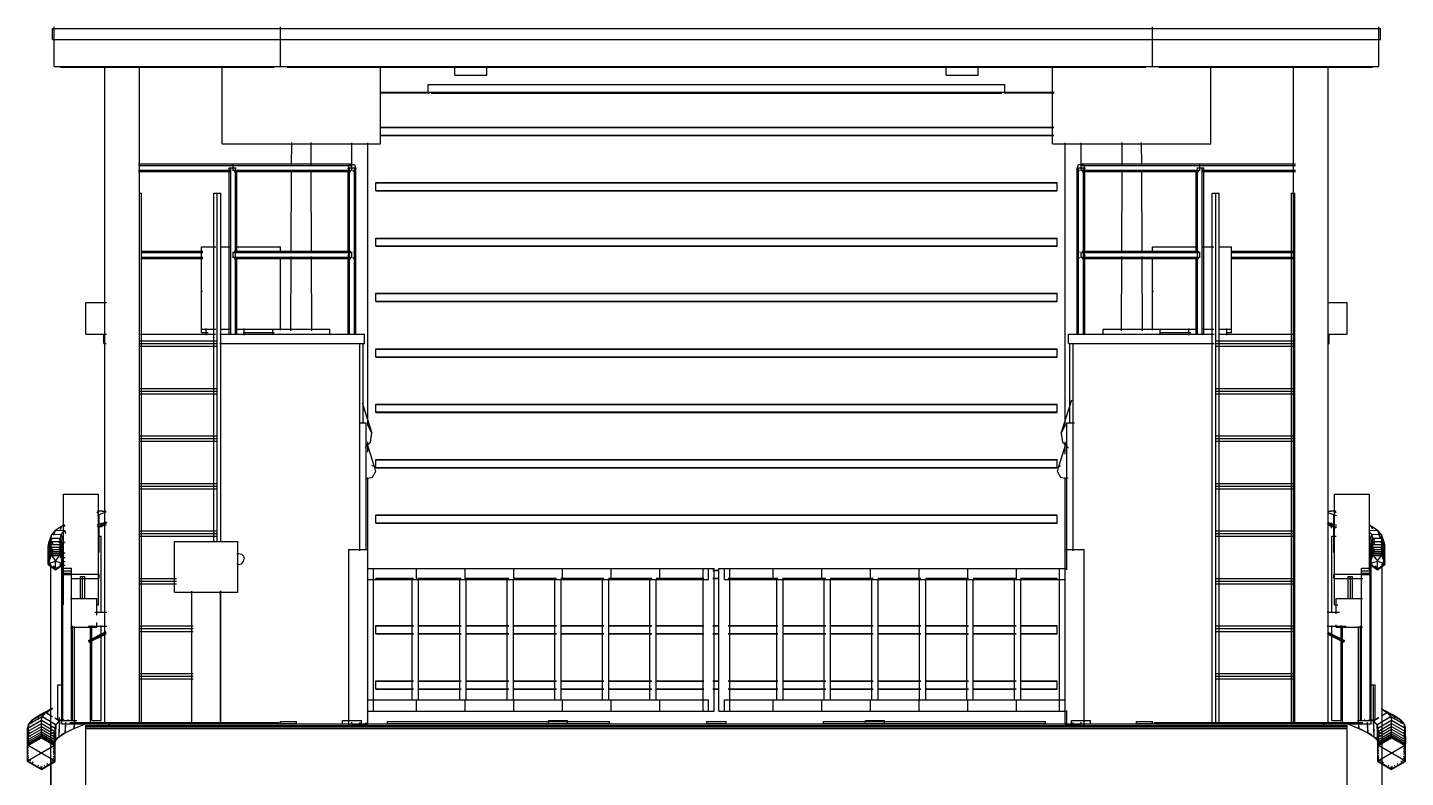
# Model space of a CAD drawing. Extents: x 5 to 836, y 5 to 589.
# Drawn here: x 422.5 to 509.5, y 70.6 to 118 of the extents above; entities that cross this region are included whole.
import ezdxf

# ---------------------------------------------------------------- set-up
doc = ezdxf.new("R2010")
doc.units = 0
doc.linetypes.add('DASHED', pattern=[4.5, 3, -1.5])
for name, color, linetype in [('CUT', 7, 'CONTINUOUS'), ('DETAIL', 8, 'CONTINUOUS'), ('MARKING', 4, 'DASHED'), ('OUTLINE', 7, 'CONTINUOUS')]:
    doc.layers.add(name, color=color, linetype=linetype)

msp = doc.modelspace()

# ---------------------------------------------------------------- linework, layer by layer
at = {"layer": 'CUT'}
for p, q in [((424.2, 115.5), (424.2, 118)), ((438.5, 115.5), (438.5, 118)), ((493.5, 115.5), (493.5, 118)), ((507.8, 115.5), (507.8, 118)), ((424.2, 115.5), (507.8, 115.5)), ((424.6, 115.46), (424.6, 115.5)), ((424.6, 115.45), (438.1, 115.45)), ((438.1, 115.45), (438.1, 115.49)), ((438.9, 115.46), (438.9, 115.5)), ((438.9, 115.45), (493.1, 115.45)), ((449.5, 114.95), (449.5, 115.45)), ((449.5, 114.95), (451.5, 114.95)), ((451.5, 114.95), (451.5, 115.45)), ((480.5, 114.95), (480.5, 115.45)), ((480.5, 114.95), (482.5, 114.95)), ((482.5, 114.95), (482.5, 115.45)), ((493.1, 115.45), (493.1, 115.49)), ((493.9, 115.46), (493.9, 115.5)), ((493.9, 115.45), (507.4, 115.45)), ((507.4, 115.45), (507.4, 115.49)), ((423.82, 84.05), (424.01, 84.61)), ((424.01, 84.61), (424.59, 84.61)), ((424.59, 84.61), (424.78, 84.05)), ((507.22, 84.05), (507.41, 84.61)), ((507.41, 84.61), (507.99, 84.61)), ((507.99, 84.61), (508.18, 84.05)), ((423.82, 84.05), (424.3, 83.71)), ((424, 69.31), (424, 84.01)), ((424.3, 83.71), (424.78, 84.05)), ((424.7, 74), (424.7, 83.81)), ((507.22, 84.05), (507.7, 83.71)), ((507.3, 74), (507.3, 83.81)), ((507.7, 83.71), (508.18, 84.05)), ((508, 64.59), (508, 84)), ((424.7, 74), (507.3, 74)), ((425.2, 74.08), (438.4, 74.08)), ((438.5, 74.13), (439.5, 74.13)), ((438.5, 74.01), (438.5, 74.13)), ((438.5, 74.01), (439.5, 74.01)), ((439.5, 74.01), (439.5, 74.13)), ((465.4, 74.01), (465.4, 74.13)), ((465.4, 74.13), (466.6, 74.13)), ((465.4, 74.01), (466.6, 74.01)), ((466.6, 74.01), (466.6, 74.13)), ((492.5, 74.13), (493.5, 74.13)), ((492.5, 74.01), (492.5, 74.13)), ((492.5, 74.01), (493.5, 74.01)), ((493.5, 74.01), (493.5, 74.13)), ((493.6, 74.08), (506.79, 74.08)), ((422.53, 72.61), (423.4, 73.11)), ((423.4, 73.11), (424.27, 72.61)), ((426.2, 42), (426.2, 73.88)), ((426.2, 73.88), (505.8, 73.88)), ((426.2, 73.8), (505.8, 73.8)), ((426.2, 73.7), (505.8, 73.7)), ((505.8, 42), (505.8, 73.88)), ((507.73, 72.61), (508.6, 73.11)), ((508.6, 73.11), (509.47, 72.61)), ((422.53, 71.61), (422.53, 72.61)), ((424.27, 71.61), (424.27, 72.61)), ((507.73, 71.61), (507.73, 72.61)), ((509.47, 71.61), (509.47, 72.61)), ((422.53, 71.61), (423.4, 71.11)), ((423.4, 71.11), (424.27, 71.61)), ((507.73, 71.61), (508.6, 71.11)), ((508.6, 71.11), (509.47, 71.61))]:
    msp.add_line(p, q, dxfattribs=at)
at = {"layer": 'DETAIL'}
for p, q in [((424.1, 117.2), (424.1, 117.9)), ((424.1, 117.9), (507.9, 117.9)), ((424.2, 115.5), (424.2, 118)), ((438.5, 115.5), (438.5, 118)), ((493.5, 115.5), (493.5, 118)), ((507.8, 115.5), (507.8, 118)), ((507.9, 117.2), (507.9, 117.9)), ((424.1, 117.2), (507.9, 117.2)), ((424.2, 115.5), (507.8, 115.5)), ((434.8, 110.6), (434.8, 115.49)), ((444.8, 110.6), (444.8, 115.49)), ((449.5, 115.45), (451.5, 115.45)), ((449.5, 114.95), (449.5, 115.45)), ((449.5, 114.95), (451.5, 114.95)), ((451.5, 114.95), (451.5, 115.45)), ((480.5, 114.95), (480.5, 115.45)), ((480.5, 115.45), (482.5, 115.45)), ((480.5, 114.95), (482.5, 114.95)), ((482.5, 114.95), (482.5, 115.45)), ((487.2, 110.6), (487.2, 115.49)), ((497.2, 110.6), (497.2, 115.49)), ((447.8, 113.8), (447.8, 114.35)), ((484.2, 113.8), (484.2, 114.35)), ((444.77, 113.88), (487.3, 113.88)), ((444.77, 113.82), (447.92, 113.82)), ((448, 113.8), (484, 113.8)), ((484.15, 113.82), (487.3, 113.82)), ((444.78, 111.65), (487.29, 111.65)), ((444.78, 111.63), (487.29, 111.63)), ((434.8, 110.6), (444.8, 110.6)), ((443, 108.91), (443, 110.68)), ((444, 92.83), (444, 110.68)), ((444.78, 111.15), (487.29, 111.15)), ((444.78, 111.13), (487.29, 111.13)), ((487.2, 110.6), (497.2, 110.6)), ((488, 92.76), (488, 110.68)), ((489, 108.91), (489, 110.68)), ((429.54, 109.34), (443, 109.34)), ((429.54, 109.25), (443, 109.25)), ((429.54, 108.95), (435.33, 108.95)), ((429.54, 108.86), (435.33, 108.86)), ((435.26, 109.1), (435.69, 109.1)), ((435.26, 98.6), (435.26, 109.1)), ((435.35, 98.6), (435.35, 109.1)), ((435.5, 108.91), (435.5, 109.34)), ((435.5, 108.95), (443, 108.95)), ((435.57, 108.86), (442.93, 108.86)), ((435.65, 98.6), (435.65, 109.1)), ((435.74, 103.75), (435.74, 108.96)), ((442.76, 109.02), (442.85, 109.3)), ((442.76, 109.02), (442.9, 108.92)), ((442.76, 103.75), (442.76, 108.96)), ((442.81, 109.1), (443.24, 109.1)), ((442.85, 109.3), (443.15, 109.3)), ((442.85, 98.6), (442.85, 109.1)), ((443.05, 108.88), (443.24, 109.02)), ((443.15, 109.3), (443.24, 109.02)), ((443.15, 98.6), (443.15, 109.1)), ((443.24, 98.6), (443.24, 109.1)), ((488.76, 109.02), (488.85, 109.3)), ((488.76, 109.1), (489.19, 109.1)), ((488.76, 98.6), (488.76, 109.1)), ((488.76, 109.02), (488.9, 108.92)), ((488.85, 109.3), (489.15, 109.3)), ((488.85, 98.6), (488.85, 109.1)), ((489, 109.34), (502.53, 109.34)), ((489, 109.25), (502.53, 109.25)), ((489, 108.95), (496.5, 108.95)), ((489.05, 108.88), (489.24, 109.02)), ((489.07, 108.86), (496.43, 108.86)), ((489.15, 109.3), (489.24, 109.02)), ((489.15, 98.6), (489.15, 109.1)), ((489.24, 103.75), (489.24, 108.96)), ((496.26, 103.75), (496.26, 108.96)), ((496.31, 109.1), (496.74, 109.1)), ((496.35, 98.6), (496.35, 109.1)), ((496.5, 108.91), (496.5, 109.34)), ((496.65, 98.6), (496.65, 109.1)), ((496.67, 108.95), (502.53, 108.95)), ((496.67, 108.86), (502.53, 108.86)), ((496.74, 98.6), (496.74, 109.1)), ((444.5, 107.64), (444.5, 108.16)), ((444.5, 108.16), (487.5, 108.16)), ((444.5, 108.14), (487.5, 108.14)), ((487.5, 107.64), (487.5, 108.16)), ((429.55, 107.5), (429.72, 107.5)), ((429.72, 74), (429.72, 107.5)), ((434.28, 107.5), (434.72, 107.5)), ((434.28, 85.47), (434.28, 107.5)), ((434.5, 85.47), (434.5, 107.5)), ((434.72, 85.47), (434.72, 107.5)), ((444.5, 107.66), (487.5, 107.66)), ((444.5, 107.64), (487.5, 107.64)), ((497.28, 107.5), (497.72, 107.5)), ((497.28, 74), (497.28, 107.5)), ((497.5, 74), (497.5, 107.5)), ((497.72, 74), (497.72, 107.5)), ((502.28, 107.5), (502.5, 107.5)), ((502.28, 74), (502.28, 107.5)), ((502.5, 74), (502.5, 107.5)), ((444.5, 104.14), (444.5, 104.66)), ((444.5, 104.66), (487.5, 104.66)), ((444.5, 104.64), (487.5, 104.64)), ((487.5, 104.14), (487.5, 104.66)), ((429.68, 103.84), (433.59, 103.84)), ((429.68, 103.75), (433.59, 103.75)), ((433.5, 98.7), (433.5, 104.1)), ((435.5, 103.41), (435.5, 103.79)), ((435.5, 103.75), (443, 103.75)), ((435.57, 103.84), (442.93, 103.84)), ((435.74, 98.6), (435.74, 103.47)), ((438.5, 103.75), (438.5, 104.1)), ((438.5, 98.84), (438.5, 103.48)), ((442.76, 103.52), (442.85, 103.8)), ((442.76, 103.52), (442.9, 103.42)), ((442.76, 98.6), (442.76, 103.47)), ((442.85, 103.8), (442.91, 103.8)), ((443, 103.41), (443, 103.79)), ((443.05, 103.38), (443.24, 103.52)), ((443.09, 103.8), (443.15, 103.8)), ((443.15, 103.8), (443.24, 103.52)), ((444.5, 104.16), (487.5, 104.16)), ((444.5, 104.14), (487.5, 104.14)), ((488.76, 103.52), (488.85, 103.8)), ((488.76, 103.52), (488.9, 103.42)), ((488.85, 103.8), (488.91, 103.8)), ((489, 103.41), (489, 103.79)), ((489, 103.75), (496.5, 103.75)), ((489.05, 103.38), (489.24, 103.52)), ((489.07, 103.84), (496.43, 103.84)), ((489.09, 103.8), (489.15, 103.8)), ((489.15, 103.8), (489.24, 103.52)), ((489.24, 98.6), (489.24, 103.47)), ((493.5, 103.75), (493.5, 104.1)), ((493.5, 98.84), (493.5, 103.48)), ((496.26, 98.6), (496.26, 103.47)), ((496.5, 103.41), (496.5, 103.79)), ((498.48, 103.84), (502.39, 103.84)), ((498.48, 103.75), (502.39, 103.75)), ((498.5, 98.7), (498.5, 104.1)), ((429.68, 103.45), (433.59, 103.45)), ((429.68, 103.36), (433.59, 103.36)), ((435.5, 103.45), (443, 103.45)), ((435.57, 103.36), (442.93, 103.36)), ((489, 103.45), (496.5, 103.45)), ((489.07, 103.36), (496.43, 103.36)), ((498.48, 103.45), (502.39, 103.45)), ((498.48, 103.36), (502.39, 103.36)), ((433.5, 101.3), (433.57, 101.3)), ((444.5, 100.65), (444.5, 101.17)), ((444.5, 101.17), (487.5, 101.17)), ((444.5, 101.15), (487.5, 101.15)), ((487.5, 100.65), (487.5, 101.17)), ((493.5, 101.3), (493.57, 101.3)), ((426.2, 98.6), (426.2, 100.6)), ((426.2, 100.6), (427.52, 100.6)), ((444.5, 100.67), (487.5, 100.67)), ((444.5, 100.65), (487.5, 100.65)), ((504.55, 100.6), (505.8, 100.6)), ((505.8, 98.6), (505.8, 100.6)), ((426.2, 98.6), (427.52, 98.6)), ((427.35, 98), (427.35, 98.6)), ((429.65, 98.6), (434.39, 98.6)), ((433.5, 98.7), (433.92, 98.7)), ((434.67, 98.6), (443.8, 98.6)), ((436.14, 98.7), (438.08, 98.7)), ((438, 98.6), (438, 98.9)), ((438, 98.9), (441.6, 98.9)), ((441.6, 98.6), (441.6, 98.9)), ((443.8, 98), (443.8, 98.6)), ((488.2, 98.6), (497.4, 98.6)), ((488.2, 98), (488.2, 98.6)), ((490.4, 98.9), (494, 98.9)), ((490.4, 98.6), (490.4, 98.9)), ((493.99, 98.7), (495.93, 98.7)), ((494, 98.6), (494, 98.9)), ((497.68, 98.6), (502.42, 98.6)), ((498.15, 98.7), (498.5, 98.7)), ((504.55, 98.6), (505.8, 98.6)), ((504.65, 98), (504.65, 98.6)), ((427.35, 98), (427.49, 98)), ((429.57, 98.17), (434.5, 98.17)), ((429.57, 98), (434.5, 98)), ((429.57, 97.83), (434.5, 97.83)), ((434.67, 98), (443.8, 98)), ((443.5, 84.92), (443.5, 98)), ((443.7, 93), (443.7, 98)), ((444.5, 97.15), (444.5, 97.67)), ((444.5, 97.67), (487.5, 97.67)), ((444.5, 97.65), (487.5, 97.65)), ((487.5, 97.15), (487.5, 97.67)), ((488.2, 98), (497.4, 98)), ((488.3, 93), (488.3, 98)), ((488.5, 84.92), (488.5, 98)), ((497.5, 98.17), (502.5, 98.17)), ((497.5, 98), (502.5, 98)), ((497.5, 97.83), (502.5, 97.83)), ((504.58, 98), (504.65, 98)), ((444.5, 97.17), (487.5, 97.17)), ((444.5, 97.15), (487.5, 97.15)), ((429.57, 95.17), (434.5, 95.17)), ((429.57, 95), (434.5, 95)), ((429.57, 94.83), (434.5, 94.83)), ((497.5, 95.17), (502.5, 95.17)), ((497.5, 95), (502.5, 95)), ((497.5, 94.83), (502.5, 94.83)), ((444.5, 93.65), (444.5, 94.17)), ((444.5, 94.17), (487.5, 94.17)), ((444.5, 94.15), (487.5, 94.15)), ((487.5, 93.65), (487.5, 94.17)), ((444.5, 93.68), (487.5, 93.68)), ((444.5, 93.65), (487.5, 93.65)), ((429.57, 92.17), (434.5, 92.17)), ((443.49, 93), (443.9, 93)), ((443.9, 84.97), (443.9, 93)), ((443.98, 92.86), (444.26, 92.35)), ((444.17, 91.77), (444.26, 92.35)), ((487.74, 92.35), (488.02, 92.86)), ((487.74, 92.35), (487.83, 91.77)), ((488.1, 83.71), (488.1, 93)), ((488.1, 93), (488.58, 93)), ((497.5, 92.17), (502.5, 92.17)), ((429.57, 92), (434.5, 92)), ((429.57, 91.83), (434.5, 91.83)), ((443.84, 91.44), (444.17, 91.77)), ((444, 91.15), (444, 91.79)), ((487.83, 91.77), (488.21, 91.39)), ((488, 91.01), (488, 91.79)), ((497.5, 92), (502.5, 92)), ((497.5, 91.83), (502.5, 91.83)), ((444.5, 90.16), (444.5, 90.68)), ((444.5, 90.68), (487.5, 90.68)), ((444.5, 90.66), (487.5, 90.66)), ((487.5, 90.16), (487.5, 90.68)), ((443.93, 89.47), (444.3, 89.57)), ((444, 73.95), (444, 89.55)), ((444.24, 90.32), (444.4, 90.24)), ((444.3, 89.57), (444.49, 89.89)), ((444.4, 90.24), (444.49, 89.89)), ((444.5, 90.18), (487.5, 90.18)), ((444.5, 90.16), (487.5, 90.16)), ((487.51, 89.89), (487.6, 90.24)), ((487.51, 89.89), (487.7, 89.57)), ((487.6, 90.24), (487.71, 90.29)), ((487.7, 89.57), (488.07, 89.47)), ((488, 73.95), (488, 89.55)), ((429.57, 89.17), (434.5, 89.17)), ((429.57, 89), (434.5, 89)), ((429.57, 88.83), (434.5, 88.83)), ((443.87, 89.5), (443.93, 89.47)), ((488.07, 89.47), (488.18, 89.53)), ((497.5, 89.17), (502.5, 89.17)), ((497.5, 89), (502.5, 89)), ((497.5, 88.83), (502.5, 88.83)), ((424.8, 81.5), (424.8, 88.5)), ((424.8, 88.5), (427, 88.5)), ((427, 81.5), (427, 88.5)), ((505, 88.5), (507.2, 88.5)), ((505, 81.5), (505, 88.5)), ((507.2, 83.72), (507.2, 88.5)), ((426.93, 87.32), (426.98, 87.44)), ((426.94, 87.33), (426.99, 87.45)), ((426.94, 87.17), (427.5, 87.37)), ((426.98, 87.44), (427.5, 87.39)), ((426.99, 87.45), (427.04, 87.46)), ((426.99, 87.45), (427.5, 87.39)), ((427.01, 87.4), (427.04, 87.46)), ((427.04, 87.46), (427.49, 87.42)), ((444.5, 86.66), (444.5, 87.18)), ((444.5, 87.18), (487.5, 87.18)), ((444.5, 87.16), (487.5, 87.16)), ((487.5, 86.66), (487.5, 87.18)), ((504.56, 87.4), (505.01, 87.45)), ((504.56, 87.4), (505.02, 87.44)), ((504.56, 87.34), (505.12, 87.14)), ((504.57, 87.42), (504.96, 87.46)), ((504.96, 87.46), (505.01, 87.45)), ((504.96, 87.46), (505.01, 87.34)), ((505.01, 87.45), (505.06, 87.33)), ((505.02, 87.44), (505.08, 87.42)), ((505.02, 87.44), (505.07, 87.32)), ((424.07, 85.96), (424.29, 86.21)), ((424.18, 85.91), (424.29, 86.22)), ((424.18, 85.91), (424.29, 86.21)), ((424.29, 86.22), (424.69, 86.49)), ((424.29, 86.22), (424.88, 86.2)), ((424.29, 86.21), (424.87, 86.2)), ((424.6, 86.25), (424.69, 86.49)), ((424.61, 86.25), (424.7, 86.5)), ((424.65, 85.95), (424.87, 86.2)), ((424.69, 86.49), (424.89, 86.48)), ((424.7, 86.5), (424.88, 86.58)), ((424.7, 86.5), (424.9, 86.49)), ((424.87, 86.2), (424.93, 86.01)), ((424.88, 86.2), (424.9, 86.13)), ((426.95, 86.55), (427.51, 86.75)), ((426.95, 86.43), (427.19, 86.52)), ((427.14, 86.62), (427.24, 86.53)), ((427.14, 86.56), (427.19, 86.52)), ((427.15, 86.56), (427.19, 86.52)), ((427.19, 86.52), (427.53, 86.72)), ((427.19, 86.52), (427.47, 86.68)), ((427.19, 86.52), (427.24, 86.53)), ((427.24, 86.53), (427.52, 86.7)), ((429.57, 86.17), (434.5, 86.17)), ((444.5, 86.68), (487.5, 86.68)), ((444.5, 86.66), (487.5, 86.66)), ((497.5, 86.17), (502.5, 86.17)), ((504.53, 86.66), (504.76, 86.53)), ((504.55, 86.73), (505.11, 86.53)), ((504.58, 86.65), (504.81, 86.52)), ((504.59, 86.65), (504.81, 86.52)), ((504.76, 86.53), (504.81, 86.58)), ((504.76, 86.53), (504.81, 86.52)), ((504.81, 86.52), (504.85, 86.56)), ((504.81, 86.52), (504.86, 86.56)), ((504.81, 86.52), (505.12, 86.41)), ((507.17, 86.49), (507.3, 86.5)), ((507.17, 86.15), (507.35, 85.95)), ((507.18, 86.56), (507.3, 86.5)), ((507.18, 86.49), (507.31, 86.49)), ((507.18, 86.2), (507.71, 86.22)), ((507.19, 86.2), (507.71, 86.21)), ((507.3, 86.5), (507.37, 86.31)), ((507.31, 86.49), (507.71, 86.22)), ((507.31, 86.49), (507.37, 86.31)), ((507.71, 86.22), (507.89, 85.73)), ((507.71, 86.21), (507.93, 85.96)), ((507.71, 86.21), (507.88, 85.72)), ((423.82, 85.17), (424.01, 85.73)), ((423.82, 85.17), (424.01, 85.72)), ((423.82, 84.95), (424.01, 85.51)), ((423.82, 85.17), (423.87, 85.4)), ((423.82, 84.76), (424.01, 85.32)), ((423.87, 85.4), (424.06, 85.96)), ((423.87, 85.41), (424.07, 85.96)), ((423.87, 85.41), (424.09, 85.66)), ((423.87, 85.41), (423.98, 85.33)), ((423.87, 85.4), (423.98, 85.32)), ((424.01, 85.73), (424.06, 85.96)), ((424.01, 85.73), (424.6, 85.72)), ((424.01, 84.61), (424.01, 85.72)), ((424.01, 85.72), (424.59, 85.72)), ((424.01, 85.51), (424.59, 85.51)), ((424.01, 85.51), (424.12, 85.36)), ((424.01, 85.32), (424.59, 85.32)), ((424.06, 85.96), (424.65, 85.95)), ((424.07, 85.96), (424.65, 85.95)), ((424.09, 85.67), (424.11, 85.73)), ((424.09, 85.66), (424.12, 85.72)), ((424.52, 85.62), (424.59, 85.72)), ((424.52, 85.41), (424.59, 85.51)), ((424.59, 84.61), (424.59, 85.72)), ((424.59, 85.72), (424.78, 85.17)), ((424.59, 85.51), (424.78, 84.95)), ((424.59, 85.32), (424.78, 84.76)), ((424.6, 85.72), (424.65, 85.95)), ((424.6, 85.72), (424.77, 85.16)), ((424.65, 85.95), (424.8, 85.46)), ((424.65, 85.95), (424.8, 85.45)), ((424.77, 85.16), (424.82, 85.39)), ((424.87, 85.44), (424.91, 85.49)), ((426.98, 85.83), (427.18, 85.83)), ((427.18, 81.03), (427.18, 85.83)), ((429.57, 86), (434.5, 86)), ((429.57, 85.83), (434.5, 85.83)), ((431.8, 82.3), (431.8, 85.5)), ((431.8, 85.5), (435.8, 85.5)), ((435.8, 82.3), (435.8, 85.5)), ((497.5, 86), (502.5, 86)), ((497.5, 85.83), (502.5, 85.83)), ((504.82, 85.83), (505.09, 85.83)), ((504.82, 81.03), (504.82, 85.83)), ((507.2, 85.46), (507.35, 85.95)), ((507.22, 85.17), (507.41, 85.72)), ((507.22, 84.95), (507.41, 85.51)), ((507.22, 84.76), (507.41, 85.32)), ((507.25, 85.64), (507.35, 85.95)), ((507.25, 85.23), (507.4, 85.72)), ((507.35, 85.95), (507.94, 85.96)), ((507.35, 85.95), (507.93, 85.96)), ((507.35, 85.95), (507.4, 85.72)), ((507.4, 85.72), (507.99, 85.73)), ((507.41, 85.72), (507.99, 85.72)), ((507.41, 84.61), (507.41, 85.72)), ((507.41, 85.72), (507.52, 85.57)), ((507.41, 85.51), (507.99, 85.51)), ((507.41, 85.51), (507.52, 85.36)), ((507.41, 85.32), (507.99, 85.32)), ((507.92, 85.41), (507.99, 85.51)), ((507.93, 85.96), (508.13, 85.41)), ((507.94, 85.96), (507.99, 85.73)), ((507.94, 85.96), (508.13, 85.4)), ((507.95, 85.61), (508.13, 85.41)), ((507.99, 85.73), (508.18, 85.17)), ((507.99, 84.61), (507.99, 85.72)), ((507.99, 85.72), (508.18, 85.17)), ((507.99, 85.51), (508.18, 84.95)), ((507.99, 85.32), (508.18, 84.76)), ((508.07, 85.36), (508.13, 85.4)), ((508.08, 85.37), (508.13, 85.41)), ((508.13, 85.4), (508.18, 85.17)), ((423.82, 84.05), (423.82, 85.17)), ((423.82, 85.17), (423.93, 85.09)), ((423.82, 85.17), (423.93, 85.09)), ((423.82, 84.59), (424.01, 85.15)), ((423.82, 84.44), (424.01, 85)), ((423.82, 84.95), (423.88, 84.97)), ((423.82, 84.95), (423.93, 84.88)), ((423.82, 84.31), (424.01, 84.87)), ((423.82, 84.76), (424, 84.82)), ((423.82, 84.2), (424.01, 84.76)), ((423.82, 84.76), (423.93, 84.69)), ((423.82, 84.11), (424.01, 84.67)), ((423.82, 84.59), (423.93, 84.51)), ((423.82, 84.44), (423.88, 84.46)), ((423.82, 84.44), (423.93, 84.36)), ((424.01, 85.15), (424.59, 85.15)), ((424.01, 85.15), (424.08, 85.05)), ((424.01, 85), (424.59, 85)), ((424.01, 85), (424.12, 84.85)), ((424.01, 84.87), (424.59, 84.87)), ((424.01, 84.87), (424.12, 84.72)), ((424.01, 84.76), (424.59, 84.76)), ((424.01, 84.76), (424.12, 84.6)), ((424.01, 84.67), (424.59, 84.67)), ((424.01, 84.67), (424.3, 84.26)), ((424.3, 84.26), (424.59, 84.67)), ((424.52, 85.05), (424.59, 85.15)), ((424.56, 84.95), (424.59, 85)), ((424.56, 84.82), (424.59, 84.87)), ((424.56, 84.71), (424.59, 84.76)), ((424.59, 85.15), (424.78, 84.59)), ((424.59, 85), (424.78, 84.44)), ((424.59, 84.87), (424.78, 84.31)), ((424.59, 84.76), (424.78, 84.2)), ((424.59, 84.67), (424.78, 84.11)), ((424.66, 84.99), (424.78, 84.95)), ((424.66, 84.8), (424.78, 84.76)), ((424.66, 84.48), (424.78, 84.44)), ((424.66, 84.35), (424.78, 84.31)), ((424.67, 85.09), (424.78, 85.17)), ((424.67, 85.09), (424.77, 85.16)), ((424.67, 84.88), (424.78, 84.95)), ((424.67, 84.69), (424.78, 84.76)), ((424.67, 84.51), (424.78, 84.59)), ((424.67, 84.51), (424.78, 84.59)), ((424.67, 84.36), (424.78, 84.44)), ((424.7, 74.2), (424.7, 84.49)), ((424.7, 84.49), (424.9, 84.49)), ((424.76, 84.43), (424.76, 84.78)), ((424.76, 84.78), (424.9, 84.78)), ((424.78, 84.05), (424.78, 85.17)), ((442.8, 85), (444, 85)), ((442.8, 73.82), (442.8, 85)), ((488, 85), (489.2, 85)), ((489.2, 73.82), (489.2, 85)), ((507.22, 85.11), (507.22, 85.17)), ((507.22, 84.44), (507.41, 85)), ((507.22, 84.31), (507.41, 84.87)), ((507.22, 84.71), (507.22, 84.76)), ((507.22, 84.2), (507.41, 84.76)), ((507.22, 84.11), (507.41, 84.67)), ((507.22, 84.44), (507.28, 84.46)), ((507.22, 84.05), (507.22, 84.44)), ((507.22, 84.44), (507.33, 84.36)), ((507.24, 84.65), (507.41, 85.15)), ((507.34, 84.8), (507.4, 84.82)), ((507.41, 85.15), (507.99, 85.15)), ((507.41, 85.15), (507.48, 85.05)), ((507.41, 85), (507.99, 85)), ((507.41, 85), (507.52, 84.85)), ((507.41, 84.87), (507.99, 84.87)), ((507.41, 84.87), (507.52, 84.72)), ((507.41, 84.76), (507.99, 84.76)), ((507.41, 84.76), (507.52, 84.6)), ((507.41, 84.67), (507.99, 84.67)), ((507.41, 84.67), (507.7, 84.26)), ((507.7, 84.26), (507.99, 84.67)), ((507.92, 85.05), (507.99, 85.15)), ((507.96, 84.95), (507.99, 85)), ((507.96, 84.82), (507.99, 84.87)), ((507.96, 84.71), (507.99, 84.76)), ((507.99, 85.15), (508.18, 84.59)), ((507.99, 85), (508.18, 84.44)), ((507.99, 84.87), (508.18, 84.31)), ((507.99, 84.76), (508.18, 84.2)), ((507.99, 84.67), (508.18, 84.11)), ((508.06, 84.99), (508.18, 84.95)), ((508.06, 84.8), (508.18, 84.76)), ((508.06, 84.48), (508.18, 84.44)), ((508.06, 84.35), (508.18, 84.31)), ((508.07, 85.09), (508.18, 85.17)), ((508.07, 85.09), (508.18, 85.17)), ((508.07, 84.88), (508.18, 84.95)), ((508.07, 84.69), (508.18, 84.76)), ((508.07, 84.51), (508.18, 84.59)), ((508.07, 84.36), (508.18, 84.44)), ((508.18, 84.05), (508.18, 85.17)), ((423.82, 84.31), (423.88, 84.33)), ((423.82, 84.31), (423.93, 84.23)), ((423.82, 84.11), (424.3, 84.26)), ((423.82, 84.2), (423.88, 84.22)), ((423.82, 84.2), (423.98, 84.08)), ((423.82, 84.11), (424.3, 83.76)), ((424.14, 83.97), (424.3, 83.85)), ((424.3, 83.71), (424.3, 84.26)), ((424.3, 84.26), (424.78, 84.11)), ((424.3, 83.76), (424.78, 84.11)), ((424.3, 83.85), (424.35, 83.89)), ((424.56, 84.04), (424.78, 84.2)), ((424.66, 84.24), (424.78, 84.2)), ((424.67, 84.23), (424.78, 84.31)), ((424.7, 84.23), (424.9, 84.23)), ((424.7, 84), (424.9, 84)), ((424.7, 83.81), (425.3, 83.81)), ((424.7, 83.65), (425.3, 83.65)), ((424.7, 83.51), (425.3, 83.51)), ((424.76, 76.43), (424.76, 84.08)), ((425.3, 74.2), (425.3, 83.81)), ((443.97, 83.8), (465.85, 83.8)), ((444.35, 74.8), (444.35, 83.8)), ((447.07, 83.1), (447.07, 83.8)), ((450.14, 83.1), (450.14, 83.8)), ((453.21, 83.1), (453.21, 83.8)), ((456.29, 83.1), (456.29, 83.8)), ((459.36, 83.1), (459.36, 83.8)), ((462.43, 83.1), (462.43, 83.8)), ((465.15, 74.8), (465.15, 83.8)), ((465.5, 83.1), (465.5, 83.8)), ((465.76, 83.69), (466.17, 83.69)), ((465.76, 83.67), (466.17, 83.67)), ((465.85, 74.8), (465.85, 83.8)), ((466.15, 83.8), (488.1, 83.8)), ((466.15, 74.8), (466.15, 83.8)), ((466.5, 83.1), (466.5, 83.8)), ((466.85, 74.8), (466.85, 83.8)), ((469.57, 83.1), (469.57, 83.8)), ((472.64, 83.1), (472.64, 83.8)), ((475.71, 83.1), (475.71, 83.8)), ((478.79, 83.1), (478.79, 83.8)), ((481.86, 83.1), (481.86, 83.8)), ((484.93, 83.1), (484.93, 83.8)), ((487.65, 74.8), (487.65, 83.8)), ((506.7, 74.2), (506.7, 83.81)), ((506.7, 83.81), (507.3, 83.81)), ((506.7, 83.65), (507.3, 83.65)), ((506.7, 83.51), (507.3, 83.51)), ((507.17, 84), (507.3, 84)), ((507.22, 84.31), (507.28, 84.33)), ((507.22, 84.31), (507.33, 84.23)), ((507.22, 84.11), (507.7, 84.26)), ((507.22, 84.2), (507.28, 84.22)), ((507.22, 84.2), (507.38, 84.08)), ((507.22, 84.11), (507.7, 83.76)), ((507.24, 76.43), (507.24, 83.94)), ((507.3, 74.2), (507.3, 84)), ((507.54, 83.97), (507.7, 83.85)), ((507.7, 83.71), (507.7, 84.26)), ((507.7, 84.26), (508.18, 84.11)), ((507.7, 83.76), (508.18, 84.11)), ((507.7, 83.85), (507.75, 83.89)), ((507.96, 84.04), (508.18, 84.2)), ((508.06, 84.24), (508.18, 84.2)), ((508.07, 84.23), (508.18, 84.31)), ((424.7, 83.41), (425.3, 83.41)), ((425.29, 83.43), (427.05, 83.43)), ((425.29, 83.17), (427.05, 83.17)), ((425.86, 83.3), (426.14, 83.3)), ((425.86, 81.9), (425.86, 83.3)), ((426, 81.9), (426, 83.3)), ((426.14, 81.9), (426.14, 83.3)), ((429.57, 83.17), (431.93, 83.17)), ((429.57, 83), (431.93, 83)), ((429.57, 82.83), (431.93, 82.83)), ((444, 83.1), (465.5, 83.1)), ((444.5, 83.17), (444.5, 83.19)), ((444.5, 83.19), (446.88, 83.19)), ((444.5, 83.17), (446.88, 83.17)), ((446.8, 75.5), (446.8, 83.1)), ((447.16, 83.19), (449.88, 83.19)), ((447.16, 83.17), (449.88, 83.17)), ((447.2, 75.5), (447.2, 83.1)), ((449.8, 75.5), (449.8, 83.1)), ((450.16, 83.19), (452.89, 83.19)), ((450.16, 83.17), (452.89, 83.17)), ((450.2, 75.5), (450.2, 83.1)), ((452.8, 75.5), (452.8, 83.1)), ((453.17, 83.19), (455.9, 83.19)), ((453.17, 83.17), (455.9, 83.17)), ((453.2, 75.5), (453.2, 83.1)), ((455.8, 75.5), (455.8, 83.1)), ((456.18, 83.19), (458.9, 83.19)), ((456.18, 83.17), (458.9, 83.17)), ((456.2, 75.5), (456.2, 83.1)), ((458.8, 75.5), (458.8, 83.1)), ((459.18, 83.19), (461.91, 83.19)), ((459.18, 83.17), (461.91, 83.17)), ((459.2, 75.5), (459.2, 83.1)), ((461.8, 75.5), (461.8, 83.1)), ((462.19, 83.19), (465.2, 83.19)), ((462.19, 83.17), (465.2, 83.17)), ((462.2, 75.5), (462.2, 83.1)), ((465.76, 83.19), (466.17, 83.19)), ((465.76, 83.17), (466.17, 83.17)), ((466.5, 83.1), (488, 83.1)), ((466.73, 83.19), (469.88, 83.19)), ((466.73, 83.17), (469.88, 83.17)), ((469.8, 75.5), (469.8, 83.1)), ((470.16, 83.19), (472.89, 83.19)), ((470.16, 83.17), (472.89, 83.17)), ((470.2, 75.5), (470.2, 83.1)), ((472.8, 75.5), (472.8, 83.1)), ((473.17, 83.19), (475.89, 83.19)), ((473.17, 83.17), (475.89, 83.17)), ((473.2, 75.5), (473.2, 83.1)), ((475.8, 75.5), (475.8, 83.1)), ((476.17, 83.19), (478.9, 83.19)), ((476.17, 83.17), (478.9, 83.17)), ((476.2, 75.5), (476.2, 83.1)), ((478.8, 75.5), (478.8, 83.1)), ((479.18, 83.19), (481.91, 83.19)), ((479.18, 83.17), (481.91, 83.17)), ((479.2, 75.5), (479.2, 83.1)), ((481.8, 75.5), (481.8, 83.1)), ((482.19, 83.19), (484.91, 83.19)), ((482.19, 83.17), (484.91, 83.17)), ((482.2, 75.5), (482.2, 83.1)), ((484.8, 75.5), (484.8, 83.1)), ((485.19, 83.19), (487.5, 83.19)), ((485.19, 83.17), (487.5, 83.17)), ((485.2, 75.5), (485.2, 83.1)), ((487.5, 83.17), (487.5, 83.19)), ((497.5, 83.17), (502.5, 83.17)), ((497.5, 83), (502.5, 83)), ((497.5, 82.83), (502.5, 82.83)), ((504.95, 83.43), (506.78, 83.43)), ((504.95, 83.17), (506.78, 83.17)), ((505.86, 83.3), (506.14, 83.3)), ((505.86, 81.9), (505.86, 83.3)), ((506, 81.9), (506, 83.3)), ((506.14, 81.9), (506.14, 83.3)), ((506.7, 83.41), (507.3, 83.41)), ((425.23, 81.9), (426.9, 81.9)), ((431.8, 82.3), (435.8, 82.3)), ((432.9, 74), (432.9, 82.36)), ((434.7, 74), (434.7, 82.36)), ((434.72, 74), (434.72, 82.39)), ((505.1, 81.9), (506.77, 81.9)), ((426.86, 81.5), (427, 81.5)), ((505, 81.5), (505.21, 81.5)), ((425.23, 80.1), (426.9, 80.1)), ((425.36, 74.2), (425.36, 80.18)), ((426.58, 74.2), (426.58, 80.19)), ((427.18, 74.2), (427.18, 80.19)), ((429.57, 80.17), (432.97, 80.17)), ((429.57, 80), (432.97, 80)), ((444.5, 79.67), (444.5, 80.19)), ((444.5, 80.19), (446.88, 80.19)), ((444.5, 80.17), (446.88, 80.17)), ((447.16, 80.19), (449.88, 80.19)), ((447.16, 80.17), (449.88, 80.17)), ((450.16, 80.19), (452.89, 80.19)), ((450.16, 80.17), (452.89, 80.17)), ((453.17, 80.19), (455.9, 80.19)), ((453.17, 80.17), (455.9, 80.17)), ((456.18, 80.19), (458.9, 80.19)), ((456.18, 80.17), (458.9, 80.17)), ((459.18, 80.19), (461.91, 80.19)), ((459.18, 80.17), (461.91, 80.17)), ((462.19, 80.19), (465.2, 80.19)), ((462.19, 80.17), (465.2, 80.17)), ((465.76, 80.19), (466.17, 80.19)), ((465.76, 80.17), (466.17, 80.17)), ((466.73, 80.19), (469.88, 80.19)), ((466.73, 80.17), (469.88, 80.17)), ((470.16, 80.19), (472.89, 80.19)), ((470.16, 80.17), (472.89, 80.17)), ((473.17, 80.19), (475.89, 80.19)), ((473.17, 80.17), (475.89, 80.17)), ((476.17, 80.19), (478.9, 80.19)), ((476.17, 80.17), (478.9, 80.17)), ((479.18, 80.19), (481.91, 80.19)), ((479.18, 80.17), (481.91, 80.17)), ((482.19, 80.19), (484.91, 80.19)), ((482.19, 80.17), (484.91, 80.17)), ((485.19, 80.19), (487.5, 80.19)), ((485.19, 80.17), (487.5, 80.17)), ((487.5, 79.67), (487.5, 80.19)), ((497.5, 80.17), (502.5, 80.17)), ((497.5, 80), (502.5, 80)), ((504.82, 74.2), (504.82, 80.19)), ((505.1, 80.1), (506.77, 80.1)), ((505.42, 74.2), (505.42, 80.19)), ((506.64, 74.2), (506.64, 80.18)), ((426.38, 79.25), (427.49, 79.81)), ((426.38, 79.25), (426.42, 79.15)), ((426.4, 79.2), (427.52, 79.76)), ((426.42, 79.15), (427.48, 79.68)), ((429.57, 79.83), (432.97, 79.83)), ((444.5, 79.69), (446.88, 79.69)), ((444.5, 79.67), (446.88, 79.67)), ((447.16, 79.69), (449.88, 79.69)), ((447.16, 79.67), (449.88, 79.67)), ((450.16, 79.69), (452.89, 79.69)), ((450.16, 79.67), (452.89, 79.67)), ((453.17, 79.69), (455.9, 79.69)), ((453.17, 79.67), (455.9, 79.67)), ((456.18, 79.69), (458.9, 79.69)), ((456.18, 79.67), (458.9, 79.67)), ((459.18, 79.69), (461.91, 79.69)), ((459.18, 79.67), (461.91, 79.67)), ((462.19, 79.69), (465.2, 79.69)), ((462.19, 79.67), (465.2, 79.67)), ((465.76, 79.69), (466.17, 79.69)), ((465.76, 79.67), (466.17, 79.67)), ((466.73, 79.69), (469.88, 79.69)), ((466.73, 79.67), (469.88, 79.67)), ((470.16, 79.69), (472.89, 79.69)), ((470.16, 79.67), (472.89, 79.67)), ((473.17, 79.69), (475.89, 79.69)), ((473.17, 79.67), (475.89, 79.67)), ((476.17, 79.69), (478.9, 79.69)), ((476.17, 79.67), (478.9, 79.67)), ((479.18, 79.69), (481.91, 79.69)), ((479.18, 79.67), (481.91, 79.67)), ((482.19, 79.69), (484.91, 79.69)), ((482.19, 79.67), (484.91, 79.67)), ((485.19, 79.69), (487.5, 79.69)), ((485.19, 79.67), (487.5, 79.67)), ((497.5, 79.83), (502.5, 79.83)), ((504.54, 79.73), (505.6, 79.2)), ((504.57, 79.77), (505.62, 79.25)), ((504.58, 79.65), (505.58, 79.15)), ((505.58, 79.15), (505.62, 79.25)), ((429.57, 77.17), (432.97, 77.17)), ((429.57, 77), (432.97, 77)), ((429.57, 76.83), (432.97, 76.83)), ((444.5, 76.18), (444.5, 76.7)), ((444.5, 76.7), (446.88, 76.7)), ((444.5, 76.68), (446.88, 76.68)), ((447.16, 76.7), (449.88, 76.7)), ((447.16, 76.68), (449.88, 76.68)), ((450.16, 76.7), (452.89, 76.7)), ((450.16, 76.68), (452.89, 76.68)), ((453.17, 76.7), (455.9, 76.7)), ((453.17, 76.68), (455.9, 76.68)), ((456.18, 76.7), (458.9, 76.7)), ((456.18, 76.68), (458.9, 76.68)), ((459.18, 76.7), (461.91, 76.7)), ((459.18, 76.68), (461.91, 76.68)), ((462.19, 76.7), (465.2, 76.7)), ((462.19, 76.68), (465.2, 76.68)), ((465.76, 76.7), (466.17, 76.7)), ((465.76, 76.68), (466.17, 76.68)), ((466.73, 76.7), (469.88, 76.7)), ((466.73, 76.68), (469.88, 76.68)), ((470.16, 76.7), (472.89, 76.7)), ((470.16, 76.68), (472.89, 76.68)), ((473.17, 76.7), (475.89, 76.7)), ((473.17, 76.68), (475.89, 76.68)), ((476.17, 76.7), (478.9, 76.7)), ((476.17, 76.68), (478.9, 76.68)), ((479.18, 76.7), (481.91, 76.7)), ((479.18, 76.68), (481.91, 76.68)), ((482.19, 76.7), (484.91, 76.7)), ((482.19, 76.68), (484.91, 76.68)), ((485.19, 76.7), (487.5, 76.7)), ((485.19, 76.68), (487.5, 76.68)), ((487.5, 76.18), (487.5, 76.7)), ((497.5, 77.17), (502.5, 77.17)), ((497.5, 77), (502.5, 77)), ((497.5, 76.83), (502.5, 76.83)), ((424.45, 74.25), (424.45, 76.45)), ((424.45, 76.45), (424.78, 76.45)), ((424.75, 74.25), (424.75, 76.45)), ((444.5, 76.2), (446.88, 76.2)), ((444.5, 76.18), (446.88, 76.18)), ((447.16, 76.2), (449.88, 76.2)), ((447.16, 76.18), (449.88, 76.18)), ((450.16, 76.2), (452.89, 76.2)), ((450.16, 76.18), (452.89, 76.18)), ((453.17, 76.2), (455.9, 76.2)), ((453.17, 76.18), (455.9, 76.18)), ((456.18, 76.2), (458.9, 76.2)), ((456.18, 76.18), (458.9, 76.18)), ((459.18, 76.2), (461.91, 76.2)), ((459.18, 76.18), (461.91, 76.18)), ((462.19, 76.2), (465.2, 76.2)), ((462.19, 76.18), (465.2, 76.18)), ((465.76, 76.2), (466.17, 76.2)), ((465.76, 76.18), (466.17, 76.18)), ((466.73, 76.2), (469.88, 76.2)), ((466.73, 76.18), (469.88, 76.18)), ((470.16, 76.2), (472.89, 76.2)), ((470.16, 76.18), (472.89, 76.18)), ((473.17, 76.2), (475.89, 76.2)), ((473.17, 76.18), (475.89, 76.18)), ((476.17, 76.2), (478.9, 76.2)), ((476.17, 76.18), (478.9, 76.18)), ((479.18, 76.2), (481.91, 76.2)), ((479.18, 76.18), (481.91, 76.18)), ((482.19, 76.2), (484.91, 76.2)), ((482.19, 76.18), (484.91, 76.18)), ((485.19, 76.2), (487.5, 76.2)), ((485.19, 76.18), (487.5, 76.18)), ((507.25, 76.45), (507.55, 76.45)), ((507.25, 74.25), (507.25, 76.45)), ((507.46, 74.25), (507.46, 76.45)), ((507.55, 74.25), (507.55, 76.45)), ((423.23, 74.51), (424.11, 74.97)), ((423.24, 74.52), (424.13, 74.97)), ((423.24, 74.52), (423.81, 74.82)), ((423.71, 74.7), (424.11, 74.97)), ((423.8, 74.62), (423.81, 74.82)), ((423.81, 74.82), (424.11, 74.97)), ((423.81, 74.63), (423.83, 74.83)), ((423.83, 74.83), (424.12, 74.98)), ((423.83, 74.83), (424.08, 74.94)), ((443.97, 74.8), (465.85, 74.8)), ((444, 75.5), (465.5, 75.5)), ((447.07, 74.8), (447.07, 75.5)), ((450.14, 74.8), (450.14, 75.5)), ((453.21, 74.8), (453.21, 75.5)), ((456.29, 74.8), (456.29, 75.5)), ((459.36, 74.8), (459.36, 75.5)), ((462.43, 74.8), (462.43, 75.5)), ((465.5, 74.8), (465.5, 75.5)), ((466.15, 74.8), (488.1, 74.8)), ((466.5, 75.5), (488, 75.5)), ((466.5, 74.8), (466.5, 75.5)), ((469.57, 74.8), (469.57, 75.5)), ((472.64, 74.8), (472.64, 75.5)), ((475.71, 74.8), (475.71, 75.5)), ((478.79, 74.8), (478.79, 75.5)), ((481.86, 74.8), (481.86, 75.5)), ((484.93, 74.8), (484.93, 75.5)), ((488.1, 74), (488.1, 74.84)), ((507.94, 74.95), (508.17, 74.83)), ((507.95, 74.94), (508.29, 74.7)), ((507.95, 74.94), (508.77, 74.51)), ((507.95, 74.94), (508.19, 74.82)), ((507.99, 74.91), (508.76, 74.52)), ((507.99, 74.91), (508.17, 74.83)), ((508.17, 74.83), (508.18, 74.77)), ((508.19, 74.82), (508.76, 74.52)), ((508.19, 74.82), (508.19, 74.75)), ((422.53, 73.72), (423.4, 74.22)), ((422.53, 73.51), (423.4, 74.01)), ((422.54, 73.72), (423.4, 74.22)), ((422.54, 73.72), (422.59, 73.96)), ((422.57, 72.97), (422.6, 73.97)), ((422.58, 72.96), (422.59, 73.96)), ((422.59, 73.96), (423.45, 74.45)), ((422.6, 73.97), (423.47, 74.45)), ((422.6, 73.97), (422.82, 74.22)), ((422.81, 74.02), (422.82, 74.22)), ((422.82, 74.22), (423.69, 74.7)), ((422.82, 74.04), (422.83, 74.24)), ((422.83, 74.24), (423.71, 74.7)), ((422.83, 74.24), (423.23, 74.51)), ((423.22, 74.31), (423.23, 74.51)), ((423.23, 74.33), (423.24, 74.52)), ((423.4, 74.22), (423.45, 74.45)), ((423.4, 73.11), (423.4, 74.22)), ((423.4, 74.22), (424.27, 73.72)), ((423.4, 74.22), (424.27, 73.72)), ((423.4, 74.01), (424.27, 73.51)), ((423.45, 74.45), (424.32, 73.95)), ((423.47, 74.45), (423.69, 74.7)), ((423.47, 74.45), (424.33, 73.93)), ((423.69, 74.7), (424.09, 74.46)), ((423.71, 74.7), (424.11, 74.45)), ((424.26, 74.36), (424.55, 74.18)), ((424.27, 74.35), (424.56, 74.17)), ((424.27, 73.72), (424.32, 73.95)), ((424.3, 72.93), (424.33, 73.93)), ((424.31, 72.95), (424.32, 73.95)), ((424.33, 73.93), (424.55, 74.18)), ((424.45, 74.25), (424.84, 74.25)), ((424.52, 73.17), (424.56, 74.17)), ((424.53, 73.18), (424.55, 74.18)), ((424.54, 74.25), (424.54, 74.39)), ((424.56, 74.17), (424.78, 74.32)), ((424.7, 74.2), (425.63, 74.2)), ((424.7, 74), (444, 74)), ((424.76, 74.2), (424.76, 74.34)), ((424.91, 73.43), (424.94, 74.09)), ((424.92, 73.44), (424.94, 74.04)), ((425.09, 74.2), (425.09, 74.27)), ((425.47, 73.7), (425.5, 74.04)), ((425.47, 73.7), (426.23, 74.02)), ((425.49, 73.72), (425.5, 74.05)), ((426.16, 73.98), (426.22, 74)), ((426.17, 73.99), (426.23, 74.02)), ((426.22, 74), (426.47, 74.09)), ((426.22, 74), (426.23, 74.07)), ((426.23, 74.02), (426.24, 74.08)), ((426.58, 74.2), (427.18, 74.2)), ((427.55, 74), (427.55, 74.07)), ((429.28, 74), (429.28, 74.07)), ((429.5, 74), (429.5, 74.07)), ((434.28, 74), (434.28, 74.07)), ((434.5, 74), (434.5, 74.07)), ((438.5, 74.13), (439.5, 74.13)), ((438.5, 74.01), (438.5, 74.13)), ((438.5, 74.01), (439.5, 74.01)), ((439.5, 74.01), (439.5, 74.13)), ((442.4, 74.2), (443.6, 74.2)), ((443, 73.95), (443, 74.09)), ((443, 73.95), (444, 73.95)), ((443.5, 74), (443.5, 74.07)), ((443.9, 74), (443.9, 74.07)), ((445.25, 74.13), (459.25, 74.13)), ((445.25, 74.01), (445.25, 74.13)), ((445.25, 74.01), (459.25, 74.01)), ((455.4, 74.2), (456.6, 74.2)), ((455.4, 74), (456.6, 74)), ((459.25, 74.01), (459.25, 74.13)), ((465.4, 74.01), (465.4, 74.13)), ((465.4, 74.13), (466.6, 74.13)), ((465.4, 74.01), (466.6, 74.01)), ((466.6, 74.01), (466.6, 74.13)), ((472.75, 74.13), (486.75, 74.13)), ((472.75, 74.01), (472.75, 74.13)), ((472.75, 74.01), (486.75, 74.01)), ((475.4, 74.2), (476.6, 74.2)), ((475.4, 74), (476.6, 74)), ((486.75, 74.01), (486.75, 74.13)), ((488, 74), (507.3, 74)), ((488, 73.95), (489, 73.95)), ((488.4, 74.2), (489.6, 74.2)), ((488.5, 74), (488.5, 74.07)), ((489, 73.95), (489, 74.09)), ((492.5, 74.13), (493.5, 74.13)), ((492.5, 74.01), (492.5, 74.13)), ((492.5, 74.01), (493.5, 74.01)), ((493.5, 74.01), (493.5, 74.13)), ((502.72, 74), (502.72, 74.07)), ((504.45, 74), (504.45, 74.07)), ((504.82, 74.2), (505.42, 74.2)), ((505.53, 74.09), (505.78, 74)), ((505.76, 74.08), (505.77, 74.02)), ((505.77, 74.07), (505.78, 74)), ((505.77, 74.02), (505.83, 73.99)), ((505.77, 74.02), (506.53, 73.7)), ((506.44, 74.2), (507.3, 74.2)), ((506.5, 74.05), (506.51, 73.72)), ((506.5, 74.04), (506.53, 73.7)), ((506.91, 74.2), (506.91, 74.27)), ((507.06, 74.09), (507.09, 73.43)), ((507.06, 74.04), (507.08, 73.44)), ((507.16, 74.25), (507.55, 74.25)), ((507.24, 74.2), (507.24, 74.34)), ((507.27, 74.29), (507.44, 74.17)), ((507.44, 74.17), (507.78, 74.38)), ((507.44, 74.17), (507.48, 73.17)), ((507.45, 74.18), (507.79, 74.39)), ((507.45, 74.18), (507.47, 73.18)), ((507.45, 74.18), (507.67, 73.93)), ((507.67, 73.93), (508.53, 74.45)), ((507.67, 73.93), (507.7, 72.93)), ((507.68, 73.95), (508.55, 74.45)), ((507.68, 73.95), (507.69, 72.95)), ((507.68, 73.95), (507.73, 73.72)), ((507.73, 73.72), (508.6, 74.22)), ((507.73, 73.72), (508.6, 74.22)), ((507.73, 73.51), (508.6, 74.01)), ((507.96, 74.5), (508.31, 74.7)), ((508.01, 74.52), (508.29, 74.7)), ((508.29, 74.7), (509.17, 74.24)), ((508.31, 74.7), (508.53, 74.45)), ((508.31, 74.7), (509.18, 74.22)), ((508.53, 74.45), (509.4, 73.97)), ((508.55, 74.45), (508.6, 74.22)), ((508.55, 74.45), (509.41, 73.96)), ((508.6, 73.11), (508.6, 74.22)), ((508.6, 74.22), (509.47, 73.72)), ((508.6, 74.22), (509.46, 73.72)), ((508.6, 74.01), (509.47, 73.51)), ((508.76, 74.52), (508.77, 74.33)), ((508.77, 74.51), (509.17, 74.24)), ((508.77, 74.51), (508.78, 74.31)), ((509.17, 74.24), (509.18, 74.04)), ((509.18, 74.22), (509.4, 73.97)), ((509.18, 74.22), (509.19, 74.02)), ((509.4, 73.97), (509.43, 72.97)), ((509.41, 73.96), (509.46, 73.72)), ((509.41, 73.96), (509.42, 72.96)), ((422.53, 73.32), (423.4, 73.82)), ((422.53, 71.61), (422.53, 73.72)), ((422.53, 72.72), (422.54, 73.72)), ((422.53, 73.15), (423.4, 73.65)), ((422.53, 73.51), (422.71, 73.41)), ((422.53, 72.99), (423.4, 73.49)), ((422.53, 72.86), (423.4, 73.36)), ((422.53, 73.32), (422.71, 73.22)), ((422.53, 72.75), (423.4, 73.25)), ((422.53, 72.66), (423.4, 73.16)), ((422.53, 73.15), (422.59, 73.11)), ((423.4, 73.82), (424.27, 73.32)), ((423.4, 73.65), (424.27, 73.15)), ((423.4, 73.49), (424.27, 72.99)), ((423.4, 73.36), (424.27, 72.86)), ((423.4, 73.25), (424.27, 72.75)), ((423.4, 73.16), (424.27, 72.66)), ((424.15, 73.44), (424.27, 73.51)), ((424.15, 73.25), (424.27, 73.32)), ((424.15, 73.08), (424.27, 73.15)), ((424.23, 73.02), (424.53, 73.18)), ((424.26, 72.72), (424.27, 73.72)), ((424.27, 71.61), (424.27, 73.72)), ((424.28, 73.05), (424.52, 73.17)), ((424.3, 72.93), (424.53, 73.18)), ((424.52, 73.17), (424.92, 73.44)), ((424.67, 73.31), (424.91, 73.43)), ((424.68, 73.32), (424.92, 73.44)), ((424.91, 73.43), (425.49, 73.72)), ((425.36, 73.65), (425.47, 73.7)), ((425.37, 73.66), (425.49, 73.72)), ((426.2, 42), (426.2, 73.8)), ((426.2, 73.8), (505.8, 73.8)), ((505.8, 42), (505.8, 73.8)), ((506.51, 73.72), (506.69, 73.63)), ((506.51, 73.72), (507.09, 73.43)), ((506.53, 73.7), (506.7, 73.62)), ((507.08, 73.44), (507.32, 73.32)), ((507.08, 73.44), (507.48, 73.17)), ((507.09, 73.43), (507.33, 73.31)), ((507.47, 73.18), (507.71, 73.06)), ((507.47, 73.18), (507.7, 72.93)), ((507.48, 73.17), (507.72, 73.05)), ((507.73, 73.32), (508.6, 73.82)), ((507.73, 71.61), (507.73, 73.72)), ((507.73, 73.72), (507.74, 72.72)), ((507.73, 73.15), (508.6, 73.65)), ((507.73, 73.51), (507.91, 73.41)), ((507.73, 72.99), (508.6, 73.49)), ((507.73, 72.86), (508.6, 73.36)), ((507.73, 73.32), (507.91, 73.22)), ((507.73, 72.75), (508.6, 73.25)), ((507.73, 72.66), (508.6, 73.16)), ((507.73, 73.15), (507.79, 73.11)), ((508.6, 73.82), (509.47, 73.32)), ((508.6, 73.65), (509.47, 73.15)), ((508.6, 73.49), (509.47, 72.99)), ((508.6, 73.36), (509.47, 72.86)), ((508.6, 73.25), (509.47, 72.75)), ((508.6, 73.16), (509.47, 72.66)), ((509.34, 73.07), (509.43, 72.97)), ((509.35, 73.44), (509.47, 73.51)), ((509.35, 73.25), (509.47, 73.32)), ((509.35, 73.08), (509.47, 73.15)), ((509.46, 73.72), (509.47, 72.72)), ((509.47, 71.61), (509.47, 73.72)), ((422.53, 72.72), (422.58, 72.96)), ((422.53, 72.86), (422.59, 72.83)), ((422.53, 72.75), (422.59, 72.72)), ((422.53, 72.72), (422.59, 72.69)), ((422.53, 72.72), (422.59, 72.69)), ((422.53, 71.66), (424.27, 72.66)), ((422.53, 72.66), (424.27, 71.66)), ((422.53, 72.51), (422.59, 72.54)), ((422.53, 72.51), (422.59, 72.47)), ((422.53, 72.32), (422.59, 72.35)), ((422.53, 72.32), (422.59, 72.28)), ((422.53, 72.15), (422.59, 72.18)), ((422.57, 72.97), (422.62, 73.02)), ((422.57, 72.97), (422.63, 72.94)), ((424.14, 72.85), (424.31, 72.95)), ((424.15, 72.8), (424.27, 72.86)), ((424.15, 72.69), (424.27, 72.75)), ((424.15, 72.65), (424.27, 72.72)), ((424.15, 72.65), (424.26, 72.72)), ((424.15, 72.57), (424.27, 72.51)), ((424.15, 72.44), (424.27, 72.51)), ((424.15, 72.38), (424.27, 72.32)), ((424.15, 72.25), (424.27, 72.32)), ((424.15, 72.21), (424.27, 72.15)), ((424.19, 72.87), (424.3, 72.93)), ((424.26, 72.72), (424.31, 72.95)), ((507.69, 72.95), (507.8, 72.88)), ((507.69, 72.95), (507.74, 72.72)), ((507.7, 72.93), (507.81, 72.87)), ((507.73, 72.86), (507.79, 72.83)), ((507.73, 72.75), (507.79, 72.72)), ((507.73, 72.72), (507.79, 72.69)), ((507.73, 71.66), (509.47, 72.66)), ((507.73, 72.66), (509.47, 71.66)), ((507.73, 72.51), (507.79, 72.54)), ((507.73, 72.51), (507.79, 72.47)), ((507.73, 72.32), (507.79, 72.35)), ((507.73, 72.32), (507.79, 72.28)), ((507.73, 72.15), (507.79, 72.18)), ((507.74, 72.72), (507.79, 72.68)), ((509.35, 72.8), (509.47, 72.86)), ((509.35, 72.69), (509.47, 72.75)), ((509.35, 72.65), (509.47, 72.72)), ((509.35, 72.66), (509.47, 72.72)), ((509.35, 72.57), (509.47, 72.51)), ((509.35, 72.44), (509.47, 72.51)), ((509.35, 72.38), (509.47, 72.32)), ((509.35, 72.25), (509.47, 72.32)), ((509.35, 72.21), (509.47, 72.15)), ((509.36, 72.92), (509.42, 72.96)), ((509.37, 72.94), (509.43, 72.97)), ((509.42, 72.96), (509.47, 72.72)), ((422.53, 72.15), (422.59, 72.11)), ((422.53, 71.99), (422.59, 71.96)), ((422.53, 71.86), (422.59, 71.9)), ((422.53, 71.86), (422.59, 71.83)), ((422.53, 71.75), (422.59, 71.79)), ((422.53, 71.75), (422.71, 71.65)), ((422.53, 71.66), (423.4, 71.16)), ((422.82, 71.59), (422.88, 71.55)), ((423.17, 71.39), (423.23, 71.35)), ((423.4, 71.16), (424.27, 71.66)), ((423.57, 71.35), (423.63, 71.39)), ((423.75, 71.45), (423.8, 71.49)), ((423.98, 71.59), (424.27, 71.75)), ((424.15, 72.08), (424.27, 72.15)), ((424.15, 71.93), (424.27, 71.99)), ((424.15, 71.93), (424.27, 71.86)), ((424.15, 71.8), (424.27, 71.86)), ((424.15, 71.82), (424.27, 71.75)), ((507.73, 72.15), (507.79, 72.11)), ((507.73, 71.99), (507.79, 71.96)), ((507.73, 71.86), (507.79, 71.9)), ((507.73, 71.86), (507.79, 71.83)), ((507.73, 71.75), (507.79, 71.79)), ((507.73, 71.75), (507.91, 71.65)), ((507.73, 71.66), (508.6, 71.16)), ((508.02, 71.59), (508.08, 71.55)), ((508.37, 71.39), (508.43, 71.35)), ((508.6, 71.16), (509.47, 71.66)), ((508.77, 71.35), (508.83, 71.39)), ((508.95, 71.45), (509, 71.49)), ((509.18, 71.59), (509.47, 71.75)), ((509.35, 72.08), (509.47, 72.15)), ((509.35, 71.93), (509.47, 71.99)), ((509.35, 71.93), (509.47, 71.86)), ((509.35, 71.8), (509.47, 71.86)), ((509.35, 71.82), (509.47, 71.75)), ((423.34, 71.29), (423.4, 71.25)), ((423.4, 71.25), (423.46, 71.29)), ((423.4, 71.11), (423.4, 71.25)), ((508.54, 71.29), (508.6, 71.25)), ((508.6, 71.25), (508.66, 71.29)), ((508.6, 71.11), (508.6, 71.25))]:
    msp.add_line(p, q, dxfattribs=at)
at = {"layer": 'MARKING'}
for p, q in [((424.6, 115.5), (438.1, 115.5)), ((424.6, 115.45), (424.6, 115.5)), ((424.6, 115.45), (438.1, 115.45)), ((438.1, 115.45), (438.1, 115.5)), ((438.9, 115.45), (438.9, 115.5)), ((438.9, 115.5), (493.1, 115.5)), ((438.9, 115.45), (493.1, 115.45)), ((493.1, 115.45), (493.1, 115.5)), ((493.9, 115.5), (507.4, 115.5)), ((493.9, 115.45), (493.9, 115.5)), ((493.9, 115.45), (507.4, 115.45)), ((507.4, 115.45), (507.4, 115.5)), ((425.2, 74.08), (438.4, 74.08)), ((493.6, 74.08), (506.8, 74.08)), ((426.2, 73.7), (426.2, 73.88)), ((426.2, 73.88), (505.8, 73.88)), ((426.2, 73.7), (505.8, 73.7)), ((505.8, 73.7), (505.8, 73.88))]:
    msp.add_line(p, q, dxfattribs=at)
at = {"layer": 'OUTLINE'}
for p, q in [((427.4, 74), (427.4, 115.5)), ((429.6, 74), (429.6, 115.5)), ((434.8, 110.6), (434.8, 115.49)), ((444.8, 110.6), (444.8, 115.49)), ((487.2, 110.6), (487.2, 115.49)), ((497.2, 110.6), (497.2, 115.49)), ((502.4, 74), (502.4, 115.5)), ((504.6, 74), (504.6, 115.5)), ((447.8, 114.35), (484.2, 114.35)), ((434.8, 110.6), (444.8, 110.6)), ((439.19, 109.22), (439.2, 110.69)), ((440.4, 110.69), (440.41, 109.22)), ((487.2, 110.6), (497.2, 110.6)), ((491.59, 109.22), (491.6, 110.69)), ((492.8, 110.69), (492.81, 109.22)), ((439.17, 103.7), (439.19, 108.94)), ((440.41, 108.94), (440.43, 103.7)), ((491.57, 103.7), (491.59, 108.94)), ((492.81, 108.94), (492.83, 103.7)), ((433.5, 104.1), (434.4, 104.1)), ((434.68, 104.1), (435.31, 104.1)), ((435.65, 104.1), (438.5, 104.1)), ((439.15, 98.81), (439.17, 103.49)), ((440.43, 103.49), (440.45, 98.81)), ((491.55, 98.81), (491.57, 103.49)), ((492.83, 103.49), (492.85, 98.81)), ((493.5, 104.1), (496.28, 104.1)), ((496.69, 104.1), (497.39, 104.1)), ((497.67, 104.1), (498.5, 104.1)), ((433.5, 98.9), (434.4, 98.9)), ((433.8, 98.53), (433.8, 98.94)), ((434.68, 98.9), (435.31, 98.9)), ((435.65, 98.9), (438.5, 98.9)), ((436.2, 98.53), (436.2, 98.94)), ((493.5, 98.9), (496.28, 98.9)), ((495.8, 98.53), (495.8, 98.94)), ((496.69, 98.9), (497.39, 98.9)), ((497.67, 98.9), (498.5, 98.9)), ((498.2, 98.53), (498.2, 98.94)), ((443.65, 94.25), (444.26, 92.35)), ((487.74, 92.35), (488.42, 94.45)), ((443.93, 91.7), (444.4, 90.24)), ((487.6, 90.24), (488.07, 91.7)), ((427.05, 84.8), (427.05, 87.2)), ((504.95, 84.8), (504.95, 87.2)), ((426.98, 86.38), (427.39, 86.53)), ((427.2, 86.41), (427.2, 86.69)), ((427.39, 86.53), (427.52, 86.57)), ((504.55, 86.55), (504.61, 86.53)), ((504.61, 86.53), (505.08, 86.36)), ((504.8, 86.34), (504.8, 86.69)), ((424.72, 85.09), (424.79, 85.21)), ((424.7, 84.98), (424.72, 85.09)), ((424.7, 83.81), (424.7, 84.98)), ((435.73, 84.72), (435.85, 84.75)), ((435.85, 84.75), (436.02, 84.7)), ((436.02, 84.7), (436.15, 84.58)), ((436.15, 84.58), (436.2, 84.4)), ((436.15, 84.23), (436.2, 84.4)), ((424, 73.97), (424, 84.08)), ((435.73, 84.08), (435.85, 84.05)), ((435.85, 84.05), (436.02, 84.1)), ((436.02, 84.1), (436.15, 84.23)), ((507.3, 83.81), (507.3, 84.19)), ((508, 73.35), (508, 84.08)), ((427.05, 83.17), (427.05, 83.43)), ((504.95, 83.17), (504.95, 83.43)), ((426.9, 80.86), (426.9, 81.9)), ((505.1, 80.93), (505.1, 81.9)), ((426.77, 81.05), (427.53, 81.05)), ((504.54, 81.05), (505.3, 81.05)), ((425.5, 74), (425.5, 80.13)), ((426.35, 80.15), (427.53, 80.15)), ((426.5, 74), (426.5, 80.13)), ((426.9, 80.1), (426.9, 80.38)), ((504.54, 80.15), (505.72, 80.15)), ((505.1, 80.1), (505.1, 80.24)), ((505.5, 74), (505.5, 80.13)), ((506.5, 74), (506.5, 80.13)), ((424, 73.97), (424, 73.35)), ((427.66, 74.04), (427.7, 73.84)), ((427.9, 74), (427.9, 74.07)), ((427.9, 74), (442.87, 74)), ((442.4, 74), (442.4, 74.2)), ((443.6, 74), (443.6, 74.2)), ((455.4, 74), (455.4, 74.2)), ((456.6, 74), (456.6, 74.2)), ((475.4, 74), (475.4, 74.2)), ((476.6, 74), (476.6, 74.2)), ((488.4, 74), (488.4, 74.2)), ((489.2, 74), (504.1, 74)), ((489.6, 74), (489.6, 74.2)), ((504.1, 74), (504.1, 74.07)), ((504.3, 73.84), (504.34, 74.04)), ((424, 71.56), (424, 69.97)), ((508, 69.97), (508, 71.56))]:
    msp.add_line(p, q, dxfattribs=at)

doc.saveas('drawing.dxf')
